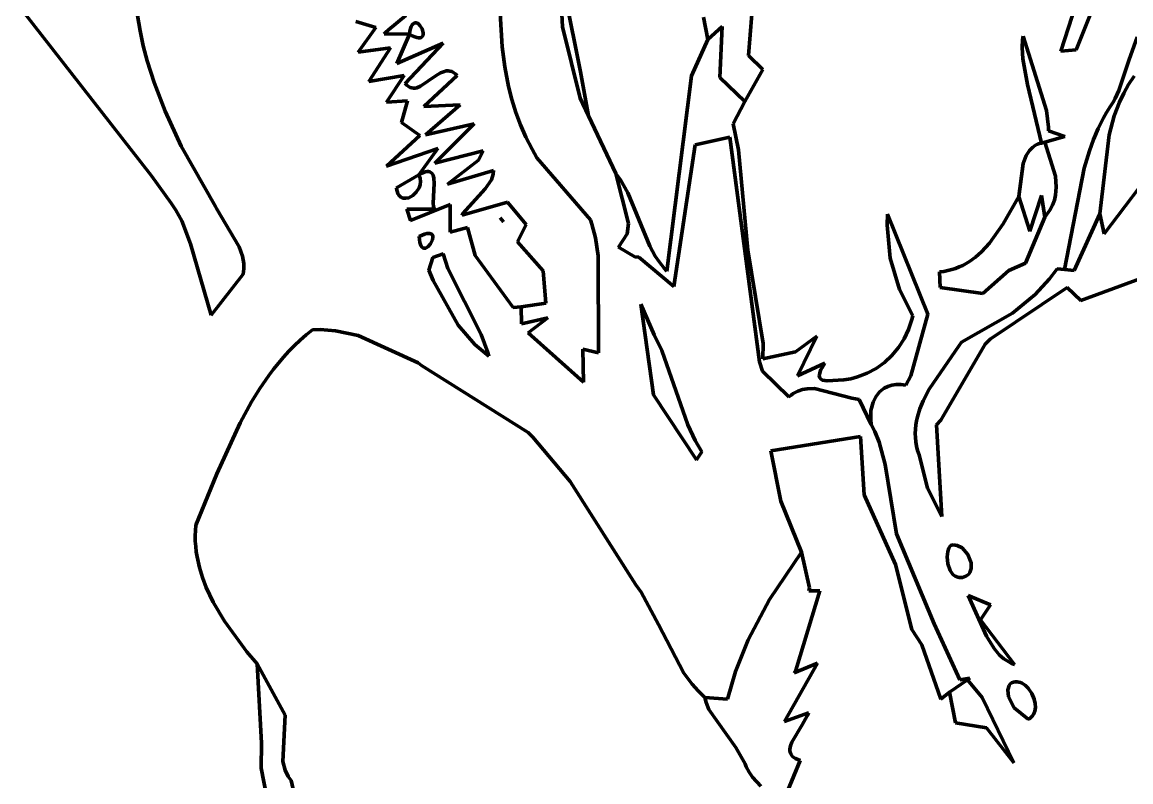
# Model space of a CAD drawing. Header units: millimetres. Extents: x 0 to 8.3, y 0 to 12.4.
# Drawn here: x 2.157 to 3.703, y 4.488 to 5.547 of the extents above; entities that cross this region are included whole.
import ezdxf

# ---------------------------------------------------------------- set-up
doc = ezdxf.new("R2010")
doc.units = ezdxf.units.MM
for name, color, linetype, lineweight in [('color#131313ff', 7, 'CONTINUOUS', 100), ('color#7c7c7cff', 7, 'CONTINUOUS', 100), ('color#c5c5c5ff', 7, 'CONTINUOUS', 100), ('color#ffffffff', 7, 'CONTINUOUS', 100)]:
    doc.layers.add(name, color=color, linetype=linetype, lineweight=lineweight)

msp = doc.modelspace()

# ---------------------------------------------------------------- linework, layer by layer
at = {"layer": 'color#131313ff'}
for p, q in [((3.6055, 5.5065), (3.6394, 5.6117)), ((2.9088, 5.5755), (2.9108, 5.5401)), ((2.1573, 5.5636), (2.3376, 5.3325)), ((2.3216, 5.5347), (2.3179, 5.5559)), ((2.8265, 5.5124), (2.8238, 5.5594)), ((3.6482, 5.5616), (3.6271, 5.5083)), ((2.3261, 5.5137), (2.3216, 5.5347)), ((2.6224, 5.5476), (2.6503, 5.5392)), ((2.6503, 5.5392), (2.6257, 5.505)), ((2.9108, 5.5401), (2.9351, 5.4406)), ((3.5517, 5.5115), (3.5522, 5.5221)), ((3.5522, 5.5221), (3.5529, 5.5274)), ((3.5529, 5.5274), (3.5857, 5.4238)), ((3.7008, 5.4948), (3.7118, 5.526)), ((2.3316, 5.493), (2.3261, 5.5137)), ((2.6257, 5.505), (2.6707, 5.511)), ((2.6707, 5.511), (2.6407, 5.4642)), ((2.8301, 5.4845), (2.8265, 5.5124)), ((3.5524, 5.4958), (3.5517, 5.5115)), ((3.6271, 5.5083), (3.6055, 5.5065)), ((2.3412, 5.4625), (2.3316, 5.493)), ((3.5591, 5.4599), (3.5524, 5.4958)), ((3.6864, 5.4515), (3.7008, 5.4948)), ((2.6407, 5.4642), (2.6897, 5.4726)), ((2.6897, 5.4726), (2.6653, 5.4351)), ((2.8354, 5.457), (2.8301, 5.4845)), ((2.3566, 5.4226), (2.3412, 5.4625)), ((2.84, 5.4389), (2.8354, 5.457)), ((3.5788, 5.3782), (3.5591, 5.4599)), ((3.7001, 5.4598), (3.6932, 5.4477)), ((3.7079, 5.4716), (3.7001, 5.4598)), ((3.6814, 5.4405), (3.6864, 5.4515)), ((3.6932, 5.4477), (3.6873, 5.4352)), ((2.6653, 5.4351), (2.6947, 5.4372)), ((2.6947, 5.4372), (2.6864, 5.4068)), ((2.8456, 5.421), (2.84, 5.4389)), ((2.9351, 5.4406), (2.9468, 5.4164)), ((3.6694, 5.4209), (3.6739, 5.4282)), ((3.6739, 5.4282), (3.6787, 5.4354)), ((3.6787, 5.4354), (3.6814, 5.4405)), ((3.6873, 5.4352), (3.6801, 5.416)), ((2.3792, 5.374), (2.3566, 5.4226)), ((2.8521, 5.4035), (2.8456, 5.421)), ((2.9468, 5.4164), (2.9852, 5.3358)), ((3.5857, 5.4238), (3.5884, 5.4003)), ((3.6576, 5.3985), (3.6652, 5.4135)), ((3.6652, 5.4135), (3.6694, 5.4209)), ((3.6801, 5.416), (3.6729, 5.3895)), ((2.6864, 5.4068), (2.7116, 5.389)), ((2.8597, 5.3863), (2.8521, 5.4035)), ((3.5884, 5.4003), (3.5885, 5.3955)), ((3.5885, 5.3955), (3.6109, 5.3874)), ((3.6511, 5.383), (3.6576, 5.3985)), ((2.7116, 5.389), (2.6652, 5.346)), ((2.8684, 5.3695), (2.8597, 5.3863)), ((3.0956, 5.3756), (3.144, 5.3864)), ((3.144, 5.3864), (3.1853, 5.0732)), ((3.5832, 5.3796), (3.5788, 5.3782)), ((3.6109, 5.3874), (3.5832, 5.3796)), ((3.6454, 5.3672), (3.6511, 5.383)), ((3.6729, 5.3895), (3.6601, 5.2794)), ((2.4267, 5.29), (2.3792, 5.374)), ((2.6652, 5.346), (2.7369, 5.3705)), ((2.7369, 5.3705), (2.7104, 5.3341)), ((2.8748, 5.3578), (2.8684, 5.3695)), ((3.0659, 5.1781), (3.0956, 5.3756)), ((3.6382, 5.3431), (3.6454, 5.3672)), ((2.9496, 5.2712), (2.8748, 5.3578)), ((2.7104, 5.3341), (2.6791, 5.316)), ((2.7104, 5.3341), (2.7138, 5.3359)), ((2.7115, 5.3318), (2.7104, 5.3341)), ((2.7138, 5.3359), (2.7169, 5.3372)), ((2.7169, 5.3372), (2.7196, 5.338)), ((2.7196, 5.338), (2.7219, 5.3385)), ((2.7219, 5.3385), (2.724, 5.3385)), ((2.724, 5.3385), (2.7257, 5.3381)), ((2.7257, 5.3381), (2.7272, 5.3374)), ((2.7272, 5.3374), (2.7285, 5.3363)), ((2.7285, 5.3363), (2.7295, 5.3349)), ((2.7295, 5.3349), (2.7302, 5.3333)), ((2.7302, 5.3333), (2.7313, 5.3293)), ((2.9852, 5.3358), (3.0028, 5.2662)), ((3.6105, 5.2019), (3.6382, 5.3431)), ((2.3376, 5.3325), (2.3651, 5.2945)), ((2.7106, 5.3157), (2.7122, 5.3201)), ((2.7123, 5.3294), (2.7115, 5.3318)), ((2.7122, 5.3201), (2.7128, 5.3247)), ((2.7128, 5.3247), (2.7123, 5.3294)), ((2.7317, 5.322), (2.7305, 5.2943)), ((2.7313, 5.3293), (2.7317, 5.322)), ((2.6791, 5.316), (2.6796, 5.3128)), ((2.6796, 5.3128), (2.6804, 5.31)), ((2.6804, 5.31), (2.6813, 5.3076)), ((2.6813, 5.3076), (2.6825, 5.3057)), ((2.6825, 5.3057), (2.6839, 5.3041)), ((2.6839, 5.3041), (2.6853, 5.3029)), ((2.6853, 5.3029), (2.687, 5.302)), ((2.6962, 5.302), (2.7018, 5.305)), ((2.7018, 5.305), (2.7068, 5.3097)), ((2.7068, 5.3097), (2.7106, 5.3157)), ((2.3651, 5.2945), (2.3715, 5.2848)), ((2.4281, 5.2868), (2.4267, 5.29)), ((2.687, 5.302), (2.6887, 5.3014)), ((2.6887, 5.3014), (2.6923, 5.3012)), ((2.6923, 5.3012), (2.6962, 5.302)), ((2.6986, 5.2701), (2.7542, 5.2926)), ((2.7305, 5.2943), (2.731, 5.2897)), ((2.731, 5.2897), (2.7321, 5.2861)), ((2.7542, 5.2926), (2.7541, 5.2539)), ((2.3715, 5.2848), (2.3797, 5.2698)), ((2.4598, 5.2337), (2.4281, 5.2868)), ((2.7321, 5.2861), (2.6938, 5.2862)), ((2.6938, 5.2862), (2.6986, 5.2701)), ((3.6601, 5.2794), (3.6243, 5.2006)), ((2.3797, 5.2698), (2.3922, 5.2379)), ((2.7541, 5.2539), (2.7784, 5.2606)), ((2.7784, 5.2606), (2.789, 5.2215)), ((2.9516, 5.265), (2.9496, 5.2712)), ((2.9565, 5.2463), (2.9516, 5.265)), ((3.0028, 5.2662), (3.0009, 5.2515)), ((2.7149, 5.2498), (2.7109, 5.2478)), ((2.7109, 5.2478), (2.7112, 5.2434)), ((2.7112, 5.2434), (2.7118, 5.2398)), ((2.7184, 5.2512), (2.7149, 5.2498)), ((2.7214, 5.252), (2.7184, 5.2512)), ((2.7239, 5.2524), (2.7214, 5.252)), ((2.7259, 5.2523), (2.7239, 5.2524)), ((2.7275, 5.2518), (2.7259, 5.2523)), ((2.7268, 5.238), (2.7294, 5.2434)), ((2.7286, 5.251), (2.7275, 5.2518)), ((2.7294, 5.2499), (2.7286, 5.251)), ((2.7299, 5.2485), (2.7294, 5.2499)), ((2.7294, 5.2434), (2.73, 5.2469)), ((2.73, 5.2469), (2.7299, 5.2485)), ((2.9605, 5.221), (2.9565, 5.2463)), ((3.0009, 5.2515), (2.9887, 5.233)), ((2.3922, 5.2379), (2.4206, 5.1385)), ((2.4647, 5.2205), (2.4598, 5.2337)), ((2.7118, 5.2398), (2.7126, 5.2369)), ((2.7126, 5.2369), (2.7136, 5.2347)), ((2.7136, 5.2347), (2.7147, 5.2331)), ((2.7147, 5.2331), (2.716, 5.2321)), ((2.716, 5.2321), (2.7173, 5.2315)), ((2.7173, 5.2315), (2.7187, 5.2315)), ((2.7187, 5.2315), (2.7202, 5.2318)), ((2.7202, 5.2318), (2.7216, 5.2325)), ((2.7216, 5.2325), (2.723, 5.2336)), ((2.723, 5.2336), (2.7268, 5.238)), ((2.9887, 5.233), (3.0116, 5.2198)), ((2.4664, 5.2102), (2.4647, 5.2205)), ((2.4664, 5.2031), (2.4664, 5.2102)), ((2.7297, 5.2188), (2.7245, 5.201)), ((2.7442, 5.2239), (2.7297, 5.2188)), ((2.7507, 5.2032), (2.7442, 5.2239)), ((2.789, 5.2215), (2.842, 5.149)), ((2.9611, 5.0859), (2.9605, 5.221)), ((3.0116, 5.2198), (3.0173, 5.2191)), ((3.0173, 5.2191), (3.0659, 5.1781)), ((2.4206, 5.1385), (2.4653, 5.1957)), ((2.4653, 5.1957), (2.4664, 5.2031)), ((2.7245, 5.201), (2.7303, 5.1868)), ((2.7972, 5.1114), (2.7507, 5.2032)), ((3.6243, 5.2006), (3.6105, 5.2019)), ((2.7303, 5.1868), (2.765, 5.1244)), ((2.842, 5.149), (2.8532, 5.1501)), ((2.8532, 5.1501), (2.8533, 5.1264)), ((3.0199, 5.1537), (3.0378, 5.0275)), ((3.0386, 5.1108), (3.0199, 5.1537)), ((2.8533, 5.1264), (2.8904, 5.1344)), ((2.8904, 5.1344), (2.863, 5.1137)), ((2.562, 5.1179), (2.5533, 5.1108)), ((2.5728, 5.1182), (2.562, 5.1179)), ((2.5941, 5.1167), (2.5728, 5.1182)), ((2.765, 5.1244), (2.7884, 5.0975)), ((2.5449, 5.1035), (2.5369, 5.0959)), ((2.5533, 5.1108), (2.5449, 5.1035)), ((2.6256, 5.1098), (2.5941, 5.1167)), ((2.7093, 5.0721), (2.6256, 5.1098)), ((2.8067, 5.0862), (2.7972, 5.1114)), ((2.863, 5.1137), (2.94, 5.0449)), ((3.0494, 5.089), (3.0386, 5.1108)), ((2.5292, 5.088), (2.5217, 5.0798)), ((2.5369, 5.0959), (2.5292, 5.088)), ((2.7884, 5.0975), (2.8081, 5.081)), ((2.8081, 5.081), (2.8067, 5.0862)), ((2.94, 5.0449), (2.939, 5.0908)), ((2.939, 5.0908), (2.9611, 5.0859)), ((3.0855, 4.9854), (3.0494, 5.089)), ((2.5146, 5.0715), (2.5077, 5.0629)), ((2.5217, 5.0798), (2.5146, 5.0715)), ((2.7143, 5.0684), (2.7093, 5.0721)), ((3.1853, 5.0732), (3.1896, 5.0604)), ((2.5077, 5.0629), (2.5011, 5.0542)), ((2.8629, 4.9748), (2.7143, 5.0684)), ((3.1896, 5.0604), (3.2262, 5.0245)), ((2.5011, 5.0542), (2.4887, 5.0361)), ((2.4887, 5.0361), (2.4771, 5.0173)), ((3.0378, 5.0275), (3.0975, 4.9366)), ((3.2262, 5.0245), (3.2293, 5.0269)), ((3.2293, 5.0269), (3.2325, 5.0291)), ((3.2325, 5.0291), (3.2388, 5.0324)), ((3.2388, 5.0324), (3.2454, 5.0346)), ((3.2454, 5.0346), (3.252, 5.0358)), ((3.252, 5.0358), (3.2622, 5.0359)), ((3.2622, 5.0359), (3.3142, 5.0228)), ((2.4771, 5.0173), (2.4612, 4.9881)), ((3.3142, 5.0228), (3.3243, 5.0206)), ((3.3243, 5.0206), (3.3411, 4.9861)), ((2.4612, 4.9881), (2.4289, 4.9172)), ((3.0958, 4.9634), (3.0855, 4.9854)), ((3.3411, 4.9861), (3.3463, 4.9763)), ((2.8691, 4.9683), (2.8629, 4.9748)), ((2.9213, 4.9065), (2.8691, 4.9683)), ((3.1052, 4.9478), (3.0958, 4.9634)), ((3.3262, 4.9692), (3.2014, 4.9491)), ((3.3313, 4.8877), (3.3262, 4.9692)), ((3.3463, 4.9763), (3.3524, 4.9613)), ((3.0975, 4.9366), (3.1052, 4.9478)), ((3.2014, 4.9491), (3.2152, 4.879)), ((3.3524, 4.9613), (3.3606, 4.93)), ((2.4289, 4.9172), (2.3994, 4.8458)), ((3.3606, 4.93), (3.3764, 4.8337)), ((3.013, 4.7626), (2.9213, 4.9065)), ((3.3752, 4.791), (3.3313, 4.8877)), ((3.2152, 4.879), (3.244, 4.8078)), ((2.3994, 4.8458), (2.3988, 4.8383)), ((2.3988, 4.8383), (2.3986, 4.8308)), ((2.3986, 4.8308), (2.3987, 4.8234)), ((2.3987, 4.8234), (2.3992, 4.8159)), ((3.3764, 4.8337), (3.4289, 4.7081)), ((2.3992, 4.8159), (2.4, 4.8086)), ((2.4, 4.8086), (2.4012, 4.8013)), ((3.244, 4.8078), (3.1991, 4.7422)), ((2.4012, 4.8013), (2.4044, 4.7868)), ((2.4044, 4.7868), (2.4087, 4.7726)), ((3.3978, 4.7003), (3.3752, 4.791)), ((2.4087, 4.7726), (2.414, 4.7586)), ((3.0203, 4.7521), (3.013, 4.7626)), ((2.414, 4.7586), (2.4237, 4.7381)), ((3.0446, 4.7071), (3.0203, 4.7521)), ((2.4237, 4.7381), (2.4392, 4.7119)), ((3.1991, 4.7422), (3.1696, 4.6858)), ((2.4392, 4.7119), (2.4706, 4.6691)), ((3.08, 4.6395), (3.0446, 4.7071)), ((3.4116, 4.6786), (3.3978, 4.7003)), ((3.4289, 4.7081), (3.4647, 4.6298)), ((3.1696, 4.6858), (3.152, 4.6415)), ((2.4706, 4.6691), (2.4848, 4.6522)), ((3.4381, 4.6029), (3.4116, 4.6786)), ((2.4848, 4.6522), (2.4909, 4.5418)), ((3.0913, 4.6241), (3.08, 4.6395)), ((3.152, 4.6415), (3.1407, 4.6033)), ((3.0998, 4.6145), (3.0913, 4.6241)), ((3.4753, 4.6302), (3.4505, 4.6127)), ((3.4647, 4.6298), (3.4788, 4.6325)), ((3.4788, 4.6325), (3.4753, 4.6302)), ((3.1092, 4.6054), (3.0998, 4.6145)), ((3.4505, 4.6127), (3.4381, 4.6029)), ((3.1407, 4.6033), (3.1092, 4.6054)), ((2.4909, 4.5418), (2.4906, 4.507)), ((2.4906, 4.507), (2.5079, 4.4171))]:
    msp.add_line(p, q, dxfattribs=at)
at = {"layer": 'color#7c7c7cff'}
for p, q in [((3.1133, 5.5227), (3.1334, 5.5406)), ((3.1334, 5.5406), (3.1301, 5.4697)), ((3.0906, 5.4721), (3.1133, 5.5227)), ((3.0563, 5.1997), (3.0906, 5.4721)), ((3.1301, 5.4697), (3.1647, 5.436)), ((3.1647, 5.436), (3.1485, 5.405)), ((3.1485, 5.405), (3.1562, 5.369)), ((3.144, 5.3864), (3.0956, 5.3756)), ((3.1853, 5.0732), (3.144, 5.3864)), ((3.6658, 5.2519), (3.766, 5.3839)), ((3.0956, 5.3756), (3.0659, 5.1781)), ((3.1562, 5.369), (3.1691, 5.2289)), ((2.6791, 5.316), (2.7104, 5.3341)), ((2.7104, 5.3341), (2.7115, 5.3318)), ((3.0028, 5.2662), (2.9852, 5.3358)), ((2.9852, 5.3358), (2.9915, 5.3271)), ((2.7122, 5.3201), (2.7106, 5.3157)), ((2.7115, 5.3318), (2.7123, 5.3294)), ((2.7128, 5.3247), (2.7122, 5.3201)), ((2.7123, 5.3294), (2.7128, 5.3247)), ((2.9915, 5.3271), (3.002, 5.3087)), ((2.6796, 5.3128), (2.6791, 5.316)), ((2.6804, 5.31), (2.6796, 5.3128)), ((2.6813, 5.3076), (2.6804, 5.31)), ((2.6825, 5.3057), (2.6813, 5.3076)), ((2.6839, 5.3041), (2.6825, 5.3057)), ((2.6853, 5.3029), (2.6839, 5.3041)), ((2.687, 5.302), (2.6853, 5.3029)), ((2.7018, 5.305), (2.6962, 5.302)), ((2.7068, 5.3097), (2.7018, 5.305)), ((2.7106, 5.3157), (2.7068, 5.3097)), ((3.002, 5.3087), (3.0323, 5.2347)), ((3.5252, 5.2656), (3.5469, 5.3039)), ((3.5469, 5.3039), (3.5621, 5.2555)), ((3.5621, 5.2555), (3.5788, 5.3053)), ((3.5788, 5.3053), (3.583, 5.275)), ((2.6887, 5.3014), (2.687, 5.302)), ((2.6923, 5.3012), (2.6887, 5.3014)), ((2.6962, 5.302), (2.6923, 5.3012)), ((3.3634, 5.2637), (3.3639, 5.2792)), ((3.3639, 5.2792), (3.4203, 5.1399)), ((3.583, 5.275), (3.5564, 5.211)), ((3.6243, 5.2006), (3.6601, 5.2794)), ((3.6601, 5.2794), (3.6658, 5.2519)), ((3.0009, 5.2515), (3.0028, 5.2662)), ((3.3677, 5.2179), (3.3634, 5.2637)), ((3.5059, 5.2385), (3.5252, 5.2656)), ((2.7109, 5.2478), (2.7149, 5.2498)), ((2.7112, 5.2434), (2.7109, 5.2478)), ((2.7118, 5.2398), (2.7112, 5.2434)), ((2.7149, 5.2498), (2.7184, 5.2512)), ((2.7184, 5.2512), (2.7214, 5.252)), ((2.7214, 5.252), (2.7239, 5.2524)), ((2.7239, 5.2524), (2.7259, 5.2523)), ((2.7259, 5.2523), (2.7275, 5.2518)), ((2.7294, 5.2434), (2.7268, 5.238)), ((2.7275, 5.2518), (2.7286, 5.251)), ((2.7286, 5.251), (2.7294, 5.2499)), ((2.7294, 5.2499), (2.7299, 5.2485)), ((2.73, 5.2469), (2.7294, 5.2434)), ((2.7299, 5.2485), (2.73, 5.2469)), ((2.9887, 5.233), (3.0009, 5.2515)), ((2.7126, 5.2369), (2.7118, 5.2398)), ((2.7136, 5.2347), (2.7126, 5.2369)), ((2.7147, 5.2331), (2.7136, 5.2347)), ((2.716, 5.2321), (2.7147, 5.2331)), ((2.7173, 5.2315), (2.716, 5.2321)), ((2.7187, 5.2315), (2.7173, 5.2315)), ((2.7202, 5.2318), (2.7187, 5.2315)), ((2.7216, 5.2325), (2.7202, 5.2318)), ((2.723, 5.2336), (2.7216, 5.2325)), ((2.7268, 5.238), (2.723, 5.2336)), ((3.0116, 5.2198), (2.9887, 5.233)), ((3.0323, 5.2347), (3.0399, 5.2208)), ((3.1691, 5.2289), (3.1906, 5.0989)), ((3.4867, 5.2194), (3.4948, 5.2265)), ((3.4948, 5.2265), (3.5059, 5.2385)), ((2.7245, 5.201), (2.7297, 5.2188)), ((2.7297, 5.2188), (2.7442, 5.2239)), ((2.7442, 5.2239), (2.7507, 5.2032)), ((3.0173, 5.2191), (3.0116, 5.2198)), ((3.0659, 5.1781), (3.0173, 5.2191)), ((3.0399, 5.2208), (3.0458, 5.212)), ((3.0458, 5.212), (3.0526, 5.2037)), ((3.3806, 5.1739), (3.3677, 5.2179)), ((3.4687, 5.2078), (3.478, 5.2131)), ((3.478, 5.2131), (3.4867, 5.2194)), ((3.5564, 5.211), (3.533, 5.2007)), ((2.7303, 5.1868), (2.7245, 5.201)), ((2.7507, 5.2032), (2.7972, 5.1114)), ((3.0526, 5.2037), (3.0563, 5.1997)), ((3.4364, 5.1987), (3.4423, 5.1994)), ((3.4372, 5.1769), (3.4364, 5.1987)), ((3.4423, 5.1994), (3.448, 5.2005)), ((3.448, 5.2005), (3.4535, 5.2018)), ((3.4535, 5.2018), (3.4587, 5.2035)), ((3.4587, 5.2035), (3.4638, 5.2055)), ((3.4638, 5.2055), (3.4687, 5.2078)), ((3.533, 5.2007), (3.4966, 5.1687)), ((3.5896, 5.1888), (3.6003, 5.2031)), ((3.6003, 5.2031), (3.6105, 5.2019)), ((3.6105, 5.2019), (3.6243, 5.2006)), ((3.742, 5.1986), (3.6332, 5.1589)), ((2.765, 5.1244), (2.7303, 5.1868)), ((3.5697, 5.1672), (3.5896, 5.1888)), ((3.3991, 5.1372), (3.3806, 5.1739)), ((3.4966, 5.1687), (3.4372, 5.1769)), ((3.6142, 5.1769), (3.507, 5.1049)), ((3.5383, 5.1412), (3.5697, 5.1672)), ((3.6332, 5.1589), (3.6142, 5.1769)), ((3.3932, 5.1184), (3.3979, 5.1323)), ((3.4203, 5.1399), (3.3962, 5.0536)), ((3.3979, 5.1323), (3.3991, 5.1372)), ((3.4669, 5.1007), (3.5383, 5.1412)), ((2.7884, 5.0975), (2.765, 5.1244)), ((3.3869, 5.1053), (3.3932, 5.1184)), ((2.7972, 5.1114), (2.8067, 5.0862)), ((3.2356, 5.0872), (3.2652, 5.1092)), ((3.2652, 5.1092), (3.2382, 5.054)), ((3.3792, 5.0931), (3.3869, 5.1053)), ((3.507, 5.1049), (3.5002, 5.0981)), ((2.8081, 5.081), (2.7884, 5.0975)), ((2.8067, 5.0862), (2.8081, 5.081)), ((3.1906, 5.0989), (3.19, 5.0776)), ((3.19, 5.0776), (3.2356, 5.0872)), ((3.3701, 5.0821), (3.3792, 5.0931)), ((3.4219, 5.0354), (3.4637, 5.096)), ((3.5002, 5.0981), (3.4382, 4.9922)), ((3.4637, 5.096), (3.4669, 5.1007)), ((3.1896, 5.0604), (3.1853, 5.0732)), ((3.2382, 5.054), (3.2767, 5.0716)), ((3.2767, 5.0716), (3.2744, 5.0682)), ((3.3482, 5.0641), (3.3597, 5.0724)), ((3.3597, 5.0724), (3.3701, 5.0821)), ((3.2262, 5.0245), (3.1896, 5.0604)), ((3.2689, 5.0557), (3.2687, 5.054)), ((3.2693, 5.0577), (3.2689, 5.0557)), ((3.27, 5.0599), (3.2693, 5.0577)), ((3.2711, 5.0624), (3.27, 5.0599)), ((3.2726, 5.0651), (3.2711, 5.0624)), ((3.2744, 5.0682), (3.2726, 5.0651)), ((3.3221, 5.0522), (3.3356, 5.0573)), ((3.3356, 5.0573), (3.3482, 5.0641)), ((3.2687, 5.054), (3.2689, 5.0525)), ((3.2689, 5.0525), (3.2693, 5.0512)), ((3.2693, 5.0512), (3.2708, 5.0492)), ((3.2708, 5.0492), (3.2732, 5.0479)), ((3.2732, 5.0479), (3.2797, 5.0468)), ((3.2797, 5.0468), (3.3028, 5.0482)), ((3.3028, 5.0482), (3.3127, 5.0498)), ((3.3127, 5.0498), (3.3221, 5.0522)), ((3.3697, 5.0408), (3.3642, 5.039)), ((3.3758, 5.0417), (3.3697, 5.0408)), ((3.3823, 5.0418), (3.3758, 5.0417)), ((3.3894, 5.0409), (3.3823, 5.0418)), ((3.3962, 5.0536), (3.3894, 5.0409)), ((3.2293, 5.0269), (3.2262, 5.0245)), ((3.2325, 5.0291), (3.2293, 5.0269)), ((3.2388, 5.0324), (3.2325, 5.0291)), ((3.2454, 5.0346), (3.2388, 5.0324)), ((3.252, 5.0358), (3.2454, 5.0346)), ((3.2622, 5.0359), (3.252, 5.0358)), ((3.3142, 5.0228), (3.2622, 5.0359)), ((3.3476, 5.0247), (3.3438, 5.0171)), ((3.3528, 5.0313), (3.3476, 5.0247)), ((3.3592, 5.0364), (3.3528, 5.0313)), ((3.3642, 5.039), (3.3592, 5.0364)), ((3.4135, 5.0191), (3.4219, 5.0354)), ((3.3243, 5.0206), (3.3142, 5.0228)), ((3.3411, 4.9861), (3.3243, 5.0206)), ((3.3438, 5.0171), (3.3408, 5.0054)), ((3.4089, 5.008), (3.4135, 5.0191)), ((3.3408, 5.0054), (3.3404, 4.9927)), ((3.4042, 4.9911), (3.4055, 4.9968)), ((3.4055, 4.9968), (3.4089, 5.008)), ((3.3404, 4.9927), (3.3411, 4.9861)), ((3.4025, 4.9736), (3.4027, 4.9795)), ((3.4027, 4.9795), (3.4033, 4.9853)), ((3.4033, 4.9853), (3.4042, 4.9911)), ((3.4382, 4.9922), (3.4322, 4.9853)), ((3.4322, 4.9853), (3.4398, 4.8579)), ((3.4027, 4.9677), (3.4025, 4.9736)), ((3.4033, 4.9618), (3.4027, 4.9677)), ((3.4044, 4.9557), (3.4033, 4.9618)), ((3.4059, 4.9497), (3.4044, 4.9557)), ((3.4079, 4.9435), (3.4059, 4.9497)), ((3.4198, 4.8974), (3.4079, 4.9435)), ((3.4398, 4.8579), (3.4198, 4.8974)), ((3.1991, 4.7422), (3.244, 4.8078)), ((3.244, 4.8078), (3.255, 4.7583)), ((3.2695, 4.7542), (3.2359, 4.6435)), ((3.255, 4.7583), (3.2543, 4.7543)), ((3.2543, 4.7543), (3.2695, 4.7542)), ((3.4762, 4.7475), (3.5075, 4.7347)), ((3.5019, 4.6909), (3.4762, 4.7475)), ((3.1696, 4.6858), (3.1991, 4.7422)), ((3.5075, 4.7347), (3.4935, 4.7135)), ((3.4935, 4.7135), (3.5408, 4.6514)), ((3.152, 4.6415), (3.1696, 4.6858)), ((3.5124, 4.6735), (3.5019, 4.6909)), ((3.5202, 4.6645), (3.5124, 4.6735)), ((3.2664, 4.6532), (3.2203, 4.5719)), ((3.2338, 4.6398), (3.2664, 4.6532)), ((3.5262, 4.6593), (3.5202, 4.6645)), ((3.5331, 4.6549), (3.5262, 4.6593)), ((3.5368, 4.653), (3.5331, 4.6549)), ((3.5408, 4.6514), (3.5368, 4.653)), ((2.4848, 4.6522), (2.5241, 4.5809)), ((2.4909, 4.5418), (2.4848, 4.6522)), ((3.1407, 4.6033), (3.152, 4.6415)), ((3.2359, 4.6435), (3.2338, 4.6398)), ((3.4505, 4.6127), (3.4753, 4.6302)), ((3.4753, 4.6302), (3.4959, 4.6055)), ((3.4586, 4.5703), (3.4505, 4.6127)), ((3.1109, 4.5986), (3.1092, 4.6054)), ((3.1092, 4.6054), (3.1407, 4.6033)), ((3.1148, 4.5887), (3.1109, 4.5986)), ((3.4959, 4.6055), (3.5399, 4.5145)), ((2.5241, 4.5809), (2.5206, 4.5163)), ((3.1522, 4.5359), (3.1148, 4.5887)), ((3.2203, 4.5719), (3.2536, 4.5842)), ((3.252, 4.5798), (3.2449, 4.5674)), ((3.2536, 4.5842), (3.252, 4.5798)), ((3.2449, 4.5674), (3.2305, 4.5432)), ((3.5018, 4.5629), (3.4586, 4.5703)), ((3.5399, 4.5145), (3.5018, 4.5629)), ((2.4906, 4.507), (2.4909, 4.5418)), ((3.1653, 4.5128), (3.1522, 4.5359)), ((3.2287, 4.5382), (3.2278, 4.5334)), ((3.2278, 4.5334), (3.2278, 4.5311)), ((3.2278, 4.5311), (3.2282, 4.529)), ((3.2305, 4.5432), (3.2287, 4.5382)), ((2.5206, 4.5163), (2.5239, 4.5041)), ((3.2421, 4.5178), (3.2242, 4.4748)), ((3.2282, 4.529), (3.2289, 4.527)), ((3.2289, 4.527), (3.23, 4.5251)), ((3.23, 4.5251), (3.2314, 4.5233)), ((3.2314, 4.5233), (3.2334, 4.5217)), ((3.2334, 4.5217), (3.2358, 4.5202)), ((3.2358, 4.5202), (3.2387, 4.5189)), ((3.2387, 4.5189), (3.2421, 4.5178)), ((2.5079, 4.4171), (2.4906, 4.507)), ((2.5239, 4.5041), (2.5283, 4.4954)), ((3.1669, 4.5088), (3.1653, 4.5128)), ((3.1708, 4.5012), (3.1669, 4.5088)), ((3.1756, 4.4943), (3.1708, 4.5012)), ((2.5283, 4.4954), (2.5323, 4.4898)), ((2.5323, 4.4898), (2.5494, 4.4174)), ((3.1873, 4.4819), (3.1756, 4.4943))]:
    msp.add_line(p, q, dxfattribs=at)
at = {"layer": 'color#c5c5c5ff'}
for p, q in [((2.9146, 5.5846), (2.936, 5.4777)), ((3.1772, 5.5907), (3.1701, 5.5005)), ((2.9108, 5.5401), (2.9088, 5.5755)), ((2.6921, 5.556), (2.6681, 5.536)), ((3.1133, 5.5227), (3.1072, 5.5537)), ((2.6503, 5.5392), (2.6224, 5.5476)), ((2.6257, 5.505), (2.6503, 5.5392)), ((2.6681, 5.536), (2.6638, 5.5324)), ((2.6974, 5.53), (2.698, 5.5343)), ((2.698, 5.5343), (2.6989, 5.5379)), ((2.6989, 5.5379), (2.6999, 5.5407)), ((2.6999, 5.5407), (2.7011, 5.5429)), ((2.7011, 5.5429), (2.7023, 5.5444)), ((2.7023, 5.5444), (2.7037, 5.5454)), ((2.7037, 5.5454), (2.7051, 5.5459)), ((2.7051, 5.5459), (2.7065, 5.5459)), ((2.7065, 5.5459), (2.7079, 5.5455)), ((2.7079, 5.5455), (2.7093, 5.5447)), ((2.7093, 5.5447), (2.7119, 5.5423)), ((2.7119, 5.5423), (2.715, 5.5373)), ((2.715, 5.5373), (2.7165, 5.5318)), ((2.9351, 5.4406), (2.9108, 5.5401)), ((3.1334, 5.5406), (3.1133, 5.5227)), ((3.1301, 5.4697), (3.1334, 5.5406)), ((2.6638, 5.5324), (2.662, 5.5307)), ((2.662, 5.5307), (2.6974, 5.53)), ((2.6974, 5.53), (2.6799, 5.489)), ((2.7012, 5.5279), (2.6974, 5.53)), ((2.7046, 5.5263), (2.7012, 5.5279)), ((2.7075, 5.5254), (2.7046, 5.5263)), ((2.71, 5.5249), (2.7075, 5.5254)), ((2.712, 5.5249), (2.71, 5.5249)), ((2.7136, 5.5253), (2.712, 5.5249)), ((2.7148, 5.5261), (2.7136, 5.5253)), ((2.7157, 5.5272), (2.7148, 5.5261)), ((2.7162, 5.5285), (2.7157, 5.5272)), ((2.7165, 5.5301), (2.7162, 5.5285)), ((2.7165, 5.5318), (2.7165, 5.5301)), ((2.6707, 5.511), (2.6257, 5.505)), ((2.6407, 5.4642), (2.6707, 5.511)), ((2.6799, 5.489), (2.7443, 5.5173)), ((2.7443, 5.5173), (2.6914, 5.4613)), ((3.1701, 5.5005), (3.1898, 5.4807)), ((2.6897, 5.4726), (2.6407, 5.4642)), ((2.6653, 5.4351), (2.6897, 5.4726)), ((2.733, 5.4716), (2.7408, 5.4763)), ((2.7408, 5.4763), (2.746, 5.4782)), ((2.746, 5.4782), (2.7486, 5.4787)), ((2.7486, 5.4787), (2.7511, 5.4789)), ((2.7511, 5.4789), (2.7537, 5.4786)), ((2.7537, 5.4786), (2.7562, 5.4778)), ((2.7562, 5.4778), (2.7587, 5.4765)), ((2.7587, 5.4765), (2.7611, 5.4747)), ((2.7611, 5.4747), (2.7636, 5.4723)), ((2.936, 5.4777), (2.9468, 5.4164)), ((3.1898, 5.4807), (3.1647, 5.436)), ((2.6914, 5.4613), (2.6936, 5.4589)), ((2.6936, 5.4589), (2.6958, 5.457)), ((2.6958, 5.457), (2.6981, 5.4558)), ((2.7076, 5.4554), (2.7125, 5.4574)), ((2.7125, 5.4574), (2.733, 5.4716)), ((2.7636, 5.4723), (2.7173, 5.4294)), ((3.1647, 5.436), (3.1301, 5.4697)), ((2.6981, 5.4558), (2.7004, 5.455)), ((2.7004, 5.455), (2.7028, 5.4548)), ((2.7028, 5.4548), (2.7051, 5.4549)), ((2.7051, 5.4549), (2.7076, 5.4554)), ((2.6947, 5.4372), (2.6653, 5.4351)), ((2.6864, 5.4068), (2.6947, 5.4372)), ((2.7173, 5.4294), (2.7681, 5.4314)), ((2.7681, 5.4314), (2.7196, 5.3896)), ((2.9468, 5.4164), (2.9351, 5.4406)), ((2.7116, 5.389), (2.6864, 5.4068)), ((2.7196, 5.3896), (2.7875, 5.4052)), ((2.7875, 5.4052), (2.7328, 5.3502)), ((2.6652, 5.346), (2.7116, 5.389)), ((3.5788, 5.3782), (3.5832, 5.3796)), ((3.5832, 5.3796), (3.5981, 5.3319)), ((2.7369, 5.3705), (2.6652, 5.346)), ((2.7104, 5.3341), (2.7369, 5.3705)), ((2.7328, 5.3502), (2.8003, 5.3676)), ((2.8003, 5.3676), (2.7937, 5.3545)), ((3.5574, 5.361), (3.562, 5.3681)), ((3.562, 5.3681), (3.5659, 5.372)), ((3.5659, 5.372), (3.5704, 5.3752)), ((3.5704, 5.3752), (3.573, 5.3765)), ((3.573, 5.3765), (3.5758, 5.3775)), ((3.5758, 5.3775), (3.5788, 5.3782)), ((2.7937, 5.3545), (2.7504, 5.3208)), ((3.5469, 5.3039), (3.5532, 5.3497)), ((3.5532, 5.3497), (3.5574, 5.361)), ((2.7138, 5.3359), (2.7104, 5.3341)), ((2.7169, 5.3372), (2.7138, 5.3359)), ((2.7196, 5.338), (2.7169, 5.3372)), ((2.7219, 5.3385), (2.7196, 5.338)), ((2.724, 5.3385), (2.7219, 5.3385)), ((2.7257, 5.3381), (2.724, 5.3385)), ((2.7272, 5.3374), (2.7257, 5.3381)), ((2.7285, 5.3363), (2.7272, 5.3374)), ((2.7295, 5.3349), (2.7285, 5.3363)), ((2.7302, 5.3333), (2.7295, 5.3349)), ((2.7313, 5.3293), (2.7302, 5.3333)), ((2.7504, 5.3208), (2.8146, 5.3401)), ((2.814, 5.3347), (2.8116, 5.3272)), ((2.8146, 5.3401), (2.814, 5.3347)), ((2.7305, 5.2943), (2.7317, 5.322)), ((2.7317, 5.322), (2.7313, 5.3293)), ((2.8116, 5.3272), (2.8029, 5.3143)), ((3.5981, 5.3319), (3.5992, 5.3168)), ((2.8029, 5.3143), (2.7718, 5.2802)), ((3.5621, 5.2555), (3.5469, 5.3039)), ((3.5788, 5.3053), (3.5621, 5.2555)), ((3.583, 5.275), (3.5788, 5.3053)), ((3.5982, 5.3057), (3.5966, 5.2985)), ((3.5992, 5.3168), (3.5982, 5.3057)), ((2.7542, 5.2926), (2.6986, 5.2701)), ((2.731, 5.2897), (2.7305, 5.2943)), ((2.7321, 5.2861), (2.731, 5.2897)), ((2.7541, 5.2539), (2.7542, 5.2926)), ((2.7706, 5.2778), (2.8339, 5.2959)), ((2.8339, 5.2959), (2.8602, 5.2647)), ((3.594, 5.2915), (3.5904, 5.2847)), ((3.5966, 5.2985), (3.594, 5.2915)), ((2.6986, 5.2701), (2.6938, 5.2862)), ((2.6938, 5.2862), (2.7321, 5.2861)), ((2.7718, 5.2802), (2.7706, 5.2778)), ((2.824, 5.2738), (2.8286, 5.2686)), ((2.8286, 5.2686), (2.824, 5.2738)), ((3.5857, 5.2781), (3.583, 5.275)), ((3.5904, 5.2847), (3.5857, 5.2781)), ((2.7784, 5.2606), (2.7541, 5.2539)), ((2.789, 5.2215), (2.7784, 5.2606)), ((2.8602, 5.2647), (2.8478, 5.2406)), ((2.8478, 5.2406), (2.8836, 5.2)), ((2.842, 5.149), (2.789, 5.2215)), ((2.8836, 5.2), (2.8873, 5.155)), ((2.8532, 5.1501), (2.842, 5.149)), ((2.8873, 5.155), (2.8532, 5.1501)), ((3.4469, 4.8017), (3.4479, 4.809)), ((3.4479, 4.809), (3.4495, 4.8134)), ((3.4495, 4.8134), (3.4518, 4.8173)), ((3.4518, 4.8173), (3.4556, 4.818)), ((3.4556, 4.818), (3.4611, 4.8174)), ((3.4611, 4.8174), (3.4679, 4.814)), ((3.4679, 4.814), (3.476, 4.8048)), ((3.4479, 4.7916), (3.4469, 4.8017)), ((3.476, 4.8048), (3.4803, 4.793)), ((3.4803, 4.793), (3.4805, 4.7851)), ((3.4512, 4.7824), (3.4479, 4.7916)), ((3.4551, 4.777), (3.4512, 4.7824)), ((3.4584, 4.7744), (3.4551, 4.777)), ((3.4778, 4.778), (3.4753, 4.7761)), ((3.4788, 4.7797), (3.4778, 4.778)), ((3.4805, 4.7851), (3.4788, 4.7797)), ((3.462, 4.7729), (3.4584, 4.7744)), ((3.464, 4.7725), (3.462, 4.7729)), ((3.4661, 4.7725), (3.464, 4.7725)), ((3.4683, 4.7728), (3.4661, 4.7725)), ((3.4706, 4.7735), (3.4683, 4.7728)), ((3.4729, 4.7746), (3.4706, 4.7735)), ((3.4753, 4.7761), (3.4729, 4.7746)), ((3.5318, 4.6163), (3.5333, 4.6223)), ((3.5333, 4.6223), (3.5342, 4.6242)), ((3.5342, 4.6242), (3.5368, 4.6257)), ((3.5368, 4.6257), (3.5394, 4.6266)), ((3.5394, 4.6266), (3.542, 4.6271)), ((3.542, 4.6271), (3.5446, 4.6272)), ((3.5446, 4.6272), (3.5471, 4.6269)), ((3.5471, 4.6269), (3.5495, 4.6262)), ((3.5495, 4.6262), (3.5518, 4.6252)), ((3.5518, 4.6252), (3.5563, 4.6223)), ((3.5563, 4.6223), (3.5602, 4.6184)), ((3.5326, 4.6061), (3.5318, 4.6163)), ((3.5602, 4.6184), (3.5652, 4.6112)), ((3.5652, 4.6112), (3.5685, 4.6029)), ((3.5405, 4.5909), (3.5326, 4.6061)), ((3.5685, 4.6029), (3.5697, 4.5972)), ((3.57, 4.5916), (3.5693, 4.5864)), ((3.5697, 4.5972), (3.57, 4.5916)), ((3.5601, 4.575), (3.5405, 4.5909)), ((3.5624, 4.5763), (3.5601, 4.575)), ((3.5644, 4.5778), (3.5624, 4.5763)), ((3.5661, 4.5797), (3.5644, 4.5778)), ((3.5675, 4.5817), (3.5661, 4.5797)), ((3.5685, 4.584), (3.5675, 4.5817)), ((3.5693, 4.5864), (3.5685, 4.584))]:
    msp.add_line(p, q, dxfattribs=at)
at = {"layer": 'color#ffffffff'}
for p, q in [((3.6394, 5.6117), (3.6055, 5.5065)), ((2.936, 5.4777), (2.9146, 5.5846)), ((3.1701, 5.5005), (3.1772, 5.5907)), ((2.3376, 5.3325), (2.1573, 5.5636)), ((2.3179, 5.5559), (2.3216, 5.5347)), ((2.6681, 5.536), (2.6921, 5.556)), ((2.8238, 5.5594), (2.8265, 5.5124)), ((3.1072, 5.5537), (3.1133, 5.5227)), ((3.6271, 5.5083), (3.6482, 5.5616)), ((2.3216, 5.5347), (2.3261, 5.5137)), ((2.6638, 5.5324), (2.6681, 5.536)), ((2.698, 5.5343), (2.6974, 5.53)), ((2.6989, 5.5379), (2.698, 5.5343)), ((2.6999, 5.5407), (2.6989, 5.5379)), ((2.7011, 5.5429), (2.6999, 5.5407)), ((2.7023, 5.5444), (2.7011, 5.5429)), ((2.7037, 5.5454), (2.7023, 5.5444)), ((2.7051, 5.5459), (2.7037, 5.5454)), ((2.7065, 5.5459), (2.7051, 5.5459)), ((2.7079, 5.5455), (2.7065, 5.5459)), ((2.7093, 5.5447), (2.7079, 5.5455)), ((2.7119, 5.5423), (2.7093, 5.5447)), ((2.715, 5.5373), (2.7119, 5.5423)), ((2.7165, 5.5318), (2.715, 5.5373)), ((2.662, 5.5307), (2.6638, 5.5324)), ((2.6974, 5.53), (2.662, 5.5307)), ((2.6799, 5.489), (2.6974, 5.53)), ((2.6974, 5.53), (2.7012, 5.5279)), ((2.7012, 5.5279), (2.7046, 5.5263)), ((2.7046, 5.5263), (2.7075, 5.5254)), ((2.7075, 5.5254), (2.71, 5.5249)), ((2.71, 5.5249), (2.712, 5.5249)), ((2.712, 5.5249), (2.7136, 5.5253)), ((2.7136, 5.5253), (2.7148, 5.5261)), ((2.7148, 5.5261), (2.7157, 5.5272)), ((2.7157, 5.5272), (2.7162, 5.5285)), ((2.7162, 5.5285), (2.7165, 5.5301)), ((2.7165, 5.5301), (2.7165, 5.5318)), ((3.1133, 5.5227), (3.0906, 5.4721)), ((3.5522, 5.5221), (3.5517, 5.5115)), ((3.5529, 5.5274), (3.5522, 5.5221)), ((3.5857, 5.4238), (3.5529, 5.5274)), ((3.7118, 5.526), (3.7008, 5.4948)), ((2.3261, 5.5137), (2.3316, 5.493)), ((2.7443, 5.5173), (2.6799, 5.489)), ((2.6914, 5.4613), (2.7443, 5.5173)), ((2.8265, 5.5124), (2.8301, 5.4845)), ((3.5517, 5.5115), (3.5524, 5.4958)), ((3.6055, 5.5065), (3.6271, 5.5083)), ((2.3316, 5.493), (2.3412, 5.4625)), ((3.1898, 5.4807), (3.1701, 5.5005)), ((3.5524, 5.4958), (3.5591, 5.4599)), ((3.7008, 5.4948), (3.6864, 5.4515)), ((2.7408, 5.4763), (2.733, 5.4716)), ((2.746, 5.4782), (2.7408, 5.4763)), ((2.7486, 5.4787), (2.746, 5.4782)), ((2.7511, 5.4789), (2.7486, 5.4787)), ((2.7537, 5.4786), (2.7511, 5.4789)), ((2.7562, 5.4778), (2.7537, 5.4786)), ((2.7587, 5.4765), (2.7562, 5.4778)), ((2.7611, 5.4747), (2.7587, 5.4765)), ((2.7636, 5.4723), (2.7611, 5.4747)), ((2.8301, 5.4845), (2.8354, 5.457)), ((2.9468, 5.4164), (2.936, 5.4777)), ((3.1647, 5.436), (3.1898, 5.4807)), ((2.3412, 5.4625), (2.3566, 5.4226)), ((2.6936, 5.4589), (2.6914, 5.4613)), ((2.6958, 5.457), (2.6936, 5.4589)), ((2.6981, 5.4558), (2.6958, 5.457)), ((2.7125, 5.4574), (2.7076, 5.4554)), ((2.733, 5.4716), (2.7125, 5.4574)), ((2.7173, 5.4294), (2.7636, 5.4723)), ((2.8354, 5.457), (2.84, 5.4389)), ((3.0906, 5.4721), (3.0563, 5.1997)), ((3.5591, 5.4599), (3.5788, 5.3782)), ((3.6932, 5.4477), (3.7001, 5.4598)), ((3.7001, 5.4598), (3.7079, 5.4716)), ((2.7004, 5.455), (2.6981, 5.4558)), ((2.7028, 5.4548), (2.7004, 5.455)), ((2.7051, 5.4549), (2.7028, 5.4548)), ((2.7076, 5.4554), (2.7051, 5.4549)), ((3.6864, 5.4515), (3.6814, 5.4405)), ((3.6873, 5.4352), (3.6932, 5.4477)), ((2.7681, 5.4314), (2.7173, 5.4294)), ((2.7196, 5.3896), (2.7681, 5.4314)), ((2.84, 5.4389), (2.8456, 5.421)), ((3.1485, 5.405), (3.1647, 5.436)), ((3.6739, 5.4282), (3.6694, 5.4209)), ((3.6787, 5.4354), (3.6739, 5.4282)), ((3.6814, 5.4405), (3.6787, 5.4354)), ((3.6801, 5.416), (3.6873, 5.4352)), ((2.3566, 5.4226), (2.3792, 5.374)), ((2.8456, 5.421), (2.8521, 5.4035)), ((2.9852, 5.3358), (2.9468, 5.4164)), ((3.5884, 5.4003), (3.5857, 5.4238)), ((3.6652, 5.4135), (3.6576, 5.3985)), ((3.6694, 5.4209), (3.6652, 5.4135)), ((3.6729, 5.3895), (3.6801, 5.416)), ((2.7875, 5.4052), (2.7196, 5.3896)), ((2.7328, 5.3502), (2.7875, 5.4052)), ((2.8521, 5.4035), (2.8597, 5.3863)), ((3.1562, 5.369), (3.1485, 5.405)), ((3.5885, 5.3955), (3.5884, 5.4003)), ((3.6109, 5.3874), (3.5885, 5.3955)), ((3.6576, 5.3985), (3.6511, 5.383)), ((2.8597, 5.3863), (2.8684, 5.3695)), ((3.5832, 5.3796), (3.6109, 5.3874)), ((3.5981, 5.3319), (3.5832, 5.3796)), ((3.6511, 5.383), (3.6454, 5.3672)), ((3.6601, 5.2794), (3.6729, 5.3895)), ((3.766, 5.3839), (3.6658, 5.2519)), ((2.3792, 5.374), (2.4267, 5.29)), ((2.8003, 5.3676), (2.7328, 5.3502)), ((2.7937, 5.3545), (2.8003, 5.3676)), ((2.8684, 5.3695), (2.8748, 5.3578)), ((3.1691, 5.2289), (3.1562, 5.369)), ((3.562, 5.3681), (3.5574, 5.361)), ((3.5659, 5.372), (3.562, 5.3681)), ((3.5704, 5.3752), (3.5659, 5.372)), ((3.573, 5.3765), (3.5704, 5.3752)), ((3.5758, 5.3775), (3.573, 5.3765)), ((3.5788, 5.3782), (3.5758, 5.3775)), ((3.6454, 5.3672), (3.6382, 5.3431)), ((2.7504, 5.3208), (2.7937, 5.3545)), ((2.8748, 5.3578), (2.9496, 5.2712)), ((3.5532, 5.3497), (3.5469, 5.3039)), ((3.5574, 5.361), (3.5532, 5.3497)), ((2.8146, 5.3401), (2.7504, 5.3208)), ((2.8116, 5.3272), (2.814, 5.3347)), ((2.814, 5.3347), (2.8146, 5.3401)), ((2.9915, 5.3271), (2.9852, 5.3358)), ((3.6382, 5.3431), (3.6105, 5.2019)), ((2.3651, 5.2945), (2.3376, 5.3325)), ((2.8029, 5.3143), (2.8116, 5.3272)), ((3.002, 5.3087), (2.9915, 5.3271)), ((3.5992, 5.3168), (3.5981, 5.3319)), ((2.7718, 5.2802), (2.8029, 5.3143)), ((3.0323, 5.2347), (3.002, 5.3087)), ((3.5469, 5.3039), (3.5252, 5.2656)), ((3.5966, 5.2985), (3.5982, 5.3057)), ((3.5982, 5.3057), (3.5992, 5.3168)), ((2.3715, 5.2848), (2.3651, 5.2945)), ((2.4267, 5.29), (2.4281, 5.2868)), ((2.8339, 5.2959), (2.7706, 5.2778)), ((2.8602, 5.2647), (2.8339, 5.2959)), ((3.5904, 5.2847), (3.594, 5.2915)), ((3.594, 5.2915), (3.5966, 5.2985)), ((2.3797, 5.2698), (2.3715, 5.2848)), ((2.4281, 5.2868), (2.4598, 5.2337)), ((2.7706, 5.2778), (2.7718, 5.2802)), ((2.824, 5.2738), (2.8286, 5.2686)), ((2.8286, 5.2686), (2.824, 5.2738)), ((3.3639, 5.2792), (3.3634, 5.2637)), ((3.4203, 5.1399), (3.3639, 5.2792)), ((3.5564, 5.211), (3.583, 5.275)), ((3.583, 5.275), (3.5857, 5.2781)), ((3.5857, 5.2781), (3.5904, 5.2847)), ((3.6658, 5.2519), (3.6601, 5.2794)), ((2.3922, 5.2379), (2.3797, 5.2698)), ((2.8478, 5.2406), (2.8602, 5.2647)), ((2.9496, 5.2712), (2.9516, 5.265)), ((2.9516, 5.265), (2.9565, 5.2463)), ((3.3634, 5.2637), (3.3677, 5.2179)), ((3.5252, 5.2656), (3.5059, 5.2385)), ((2.8836, 5.2), (2.8478, 5.2406)), ((2.9565, 5.2463), (2.9605, 5.221)), ((2.4206, 5.1385), (2.3922, 5.2379)), ((2.4598, 5.2337), (2.4647, 5.2205)), ((3.0399, 5.2208), (3.0323, 5.2347)), ((3.1906, 5.0989), (3.1691, 5.2289)), ((3.4948, 5.2265), (3.4867, 5.2194)), ((3.5059, 5.2385), (3.4948, 5.2265)), ((2.4647, 5.2205), (2.4664, 5.2102)), ((2.4664, 5.2102), (2.4664, 5.2031)), ((2.9605, 5.221), (2.9611, 5.0859)), ((3.0458, 5.212), (3.0399, 5.2208)), ((3.0526, 5.2037), (3.0458, 5.212)), ((3.3677, 5.2179), (3.3806, 5.1739)), ((3.478, 5.2131), (3.4687, 5.2078)), ((3.4867, 5.2194), (3.478, 5.2131)), ((3.533, 5.2007), (3.5564, 5.211)), ((2.4653, 5.1957), (2.4206, 5.1385)), ((2.4664, 5.2031), (2.4653, 5.1957)), ((2.8873, 5.155), (2.8836, 5.2)), ((3.0563, 5.1997), (3.0526, 5.2037)), ((3.4423, 5.1994), (3.4364, 5.1987)), ((3.4364, 5.1987), (3.4372, 5.1769)), ((3.448, 5.2005), (3.4423, 5.1994)), ((3.4535, 5.2018), (3.448, 5.2005)), ((3.4587, 5.2035), (3.4535, 5.2018)), ((3.4638, 5.2055), (3.4587, 5.2035)), ((3.4687, 5.2078), (3.4638, 5.2055)), ((3.4966, 5.1687), (3.533, 5.2007)), ((3.6003, 5.2031), (3.5896, 5.1888)), ((3.6105, 5.2019), (3.6003, 5.2031)), ((3.6332, 5.1589), (3.742, 5.1986)), ((3.5896, 5.1888), (3.5697, 5.1672)), ((3.3806, 5.1739), (3.3991, 5.1372)), ((3.4372, 5.1769), (3.4966, 5.1687)), ((3.507, 5.1049), (3.6142, 5.1769)), ((3.5697, 5.1672), (3.5383, 5.1412)), ((3.6142, 5.1769), (3.6332, 5.1589)), ((2.8532, 5.1501), (2.8873, 5.155)), ((2.8533, 5.1264), (2.8532, 5.1501)), ((3.0199, 5.1537), (3.0386, 5.1108)), ((3.0378, 5.0275), (3.0199, 5.1537)), ((2.8904, 5.1344), (2.8533, 5.1264)), ((2.863, 5.1137), (2.8904, 5.1344)), ((3.3979, 5.1323), (3.3932, 5.1184)), ((3.3962, 5.0536), (3.4203, 5.1399)), ((3.3991, 5.1372), (3.3979, 5.1323)), ((3.5383, 5.1412), (3.4669, 5.1007)), ((2.5533, 5.1108), (2.562, 5.1179)), ((2.562, 5.1179), (2.5728, 5.1182)), ((2.5728, 5.1182), (2.5941, 5.1167)), ((3.3932, 5.1184), (3.3869, 5.1053)), ((2.5369, 5.0959), (2.5449, 5.1035)), ((2.5449, 5.1035), (2.5533, 5.1108)), ((2.5941, 5.1167), (2.6256, 5.1098)), ((2.6256, 5.1098), (2.7093, 5.0721)), ((2.94, 5.0449), (2.863, 5.1137)), ((3.0386, 5.1108), (3.0494, 5.089)), ((3.2652, 5.1092), (3.2356, 5.0872)), ((3.2382, 5.054), (3.2652, 5.1092)), ((3.3869, 5.1053), (3.3792, 5.0931)), ((3.5002, 5.0981), (3.507, 5.1049)), ((2.5217, 5.0798), (2.5292, 5.088)), ((2.5292, 5.088), (2.5369, 5.0959)), ((2.9611, 5.0859), (2.939, 5.0908)), ((2.939, 5.0908), (2.94, 5.0449)), ((3.0494, 5.089), (3.0855, 4.9854)), ((3.19, 5.0776), (3.1906, 5.0989)), ((3.2356, 5.0872), (3.19, 5.0776)), ((3.3792, 5.0931), (3.3701, 5.0821)), ((3.4637, 5.096), (3.4219, 5.0354)), ((3.4382, 4.9922), (3.5002, 5.0981)), ((3.4669, 5.1007), (3.4637, 5.096)), ((2.5077, 5.0629), (2.5146, 5.0715)), ((2.5146, 5.0715), (2.5217, 5.0798)), ((2.7093, 5.0721), (2.7143, 5.0684)), ((3.2767, 5.0716), (3.2382, 5.054)), ((3.2744, 5.0682), (3.2767, 5.0716)), ((3.3597, 5.0724), (3.3482, 5.0641)), ((3.3701, 5.0821), (3.3597, 5.0724)), ((2.5011, 5.0542), (2.5077, 5.0629)), ((2.7143, 5.0684), (2.8629, 4.9748)), ((3.2687, 5.054), (3.2689, 5.0557)), ((3.2689, 5.0557), (3.2693, 5.0577)), ((3.2693, 5.0577), (3.27, 5.0599)), ((3.27, 5.0599), (3.2711, 5.0624)), ((3.2711, 5.0624), (3.2726, 5.0651)), ((3.2726, 5.0651), (3.2744, 5.0682)), ((3.3356, 5.0573), (3.3221, 5.0522)), ((3.3482, 5.0641), (3.3356, 5.0573)), ((2.4887, 5.0361), (2.5011, 5.0542)), ((3.2689, 5.0525), (3.2687, 5.054)), ((3.2693, 5.0512), (3.2689, 5.0525)), ((3.2708, 5.0492), (3.2693, 5.0512)), ((3.2732, 5.0479), (3.2708, 5.0492)), ((3.2797, 5.0468), (3.2732, 5.0479)), ((3.3028, 5.0482), (3.2797, 5.0468)), ((3.3127, 5.0498), (3.3028, 5.0482)), ((3.3221, 5.0522), (3.3127, 5.0498)), ((3.3642, 5.039), (3.3697, 5.0408)), ((3.3697, 5.0408), (3.3758, 5.0417)), ((3.3758, 5.0417), (3.3823, 5.0418)), ((3.3823, 5.0418), (3.3894, 5.0409)), ((3.3894, 5.0409), (3.3962, 5.0536)), ((2.4771, 5.0173), (2.4887, 5.0361)), ((3.0975, 4.9366), (3.0378, 5.0275)), ((3.3438, 5.0171), (3.3476, 5.0247)), ((3.3476, 5.0247), (3.3528, 5.0313)), ((3.3528, 5.0313), (3.3592, 5.0364)), ((3.3592, 5.0364), (3.3642, 5.039)), ((3.4219, 5.0354), (3.4135, 5.0191)), ((2.4612, 4.9881), (2.4771, 5.0173)), ((3.3408, 5.0054), (3.3438, 5.0171)), ((3.4135, 5.0191), (3.4089, 5.008)), ((3.3404, 4.9927), (3.3408, 5.0054)), ((3.4055, 4.9968), (3.4042, 4.9911)), ((3.4089, 5.008), (3.4055, 4.9968)), ((2.4289, 4.9172), (2.4612, 4.9881)), ((3.0855, 4.9854), (3.0958, 4.9634)), ((3.3411, 4.9861), (3.3404, 4.9927)), ((3.3463, 4.9763), (3.3411, 4.9861)), ((3.4027, 4.9795), (3.4025, 4.9736)), ((3.4033, 4.9853), (3.4027, 4.9795)), ((3.4042, 4.9911), (3.4033, 4.9853)), ((3.4322, 4.9853), (3.4382, 4.9922)), ((3.4398, 4.8579), (3.4322, 4.9853)), ((2.8629, 4.9748), (2.8691, 4.9683)), ((2.8691, 4.9683), (2.9213, 4.9065)), ((3.0958, 4.9634), (3.1052, 4.9478)), ((3.2014, 4.9491), (3.3262, 4.9692)), ((3.3262, 4.9692), (3.3313, 4.8877)), ((3.3524, 4.9613), (3.3463, 4.9763)), ((3.4025, 4.9736), (3.4027, 4.9677)), ((3.4027, 4.9677), (3.4033, 4.9618)), ((3.1052, 4.9478), (3.0975, 4.9366)), ((3.2152, 4.879), (3.2014, 4.9491)), ((3.3606, 4.93), (3.3524, 4.9613)), ((3.4033, 4.9618), (3.4044, 4.9557)), ((3.4044, 4.9557), (3.4059, 4.9497)), ((3.4059, 4.9497), (3.4079, 4.9435)), ((3.4079, 4.9435), (3.4198, 4.8974)), ((2.3994, 4.8458), (2.4289, 4.9172)), ((3.3764, 4.8337), (3.3606, 4.93)), ((2.9213, 4.9065), (3.013, 4.7626)), ((3.3313, 4.8877), (3.3752, 4.791)), ((3.4198, 4.8974), (3.4398, 4.8579)), ((3.244, 4.8078), (3.2152, 4.879)), ((2.3988, 4.8383), (2.3994, 4.8458)), ((2.3986, 4.8308), (2.3988, 4.8383)), ((2.3987, 4.8234), (2.3986, 4.8308)), ((2.3992, 4.8159), (2.3987, 4.8234)), ((3.4289, 4.7081), (3.3764, 4.8337)), ((2.4, 4.8086), (2.3992, 4.8159)), ((2.4012, 4.8013), (2.4, 4.8086)), ((3.255, 4.7583), (3.244, 4.8078)), ((3.4479, 4.809), (3.4469, 4.8017)), ((3.4495, 4.8134), (3.4479, 4.809)), ((3.4518, 4.8173), (3.4495, 4.8134)), ((3.4556, 4.818), (3.4518, 4.8173)), ((3.4611, 4.8174), (3.4556, 4.818)), ((3.4679, 4.814), (3.4611, 4.8174)), ((3.476, 4.8048), (3.4679, 4.814)), ((2.4044, 4.7868), (2.4012, 4.8013)), ((3.4469, 4.8017), (3.4479, 4.7916)), ((3.4803, 4.793), (3.476, 4.8048)), ((3.4805, 4.7851), (3.4803, 4.793)), ((2.4087, 4.7726), (2.4044, 4.7868)), ((3.3752, 4.791), (3.3978, 4.7003)), ((3.4479, 4.7916), (3.4512, 4.7824)), ((3.4512, 4.7824), (3.4551, 4.777)), ((3.4551, 4.777), (3.4584, 4.7744)), ((3.4753, 4.7761), (3.4778, 4.778)), ((3.4778, 4.778), (3.4788, 4.7797)), ((3.4788, 4.7797), (3.4805, 4.7851)), ((2.414, 4.7586), (2.4087, 4.7726)), ((3.013, 4.7626), (3.0203, 4.7521)), ((3.4584, 4.7744), (3.462, 4.7729)), ((3.462, 4.7729), (3.464, 4.7725)), ((3.464, 4.7725), (3.4661, 4.7725)), ((3.4661, 4.7725), (3.4683, 4.7728)), ((3.4683, 4.7728), (3.4706, 4.7735)), ((3.4706, 4.7735), (3.4729, 4.7746)), ((3.4729, 4.7746), (3.4753, 4.7761)), ((2.4237, 4.7381), (2.414, 4.7586)), ((3.0203, 4.7521), (3.0446, 4.7071)), ((3.2359, 4.6435), (3.2695, 4.7542)), ((3.2543, 4.7543), (3.255, 4.7583)), ((3.2695, 4.7542), (3.2543, 4.7543)), ((3.4762, 4.7475), (3.5019, 4.6909)), ((3.5075, 4.7347), (3.4762, 4.7475)), ((2.4392, 4.7119), (2.4237, 4.7381)), ((3.4935, 4.7135), (3.5075, 4.7347)), ((2.4706, 4.6691), (2.4392, 4.7119)), ((3.0446, 4.7071), (3.08, 4.6395)), ((3.3978, 4.7003), (3.4116, 4.6786)), ((3.4647, 4.6298), (3.4289, 4.7081)), ((3.5408, 4.6514), (3.4935, 4.7135)), ((3.5019, 4.6909), (3.5124, 4.6735)), ((2.4848, 4.6522), (2.4706, 4.6691)), ((3.4116, 4.6786), (3.4381, 4.6029)), ((3.5124, 4.6735), (3.5202, 4.6645)), ((3.2203, 4.5719), (3.2664, 4.6532)), ((3.2664, 4.6532), (3.2338, 4.6398)), ((3.5202, 4.6645), (3.5262, 4.6593)), ((3.5262, 4.6593), (3.5331, 4.6549)), ((3.5331, 4.6549), (3.5368, 4.653)), ((3.5368, 4.653), (3.5408, 4.6514)), ((2.5241, 4.5809), (2.4848, 4.6522)), ((3.08, 4.6395), (3.0913, 4.6241)), ((3.2338, 4.6398), (3.2359, 4.6435)), ((3.0913, 4.6241), (3.0998, 4.6145)), ((3.4788, 4.6325), (3.4647, 4.6298)), ((3.4753, 4.6302), (3.4788, 4.6325)), ((3.4959, 4.6055), (3.4753, 4.6302)), ((3.5333, 4.6223), (3.5318, 4.6163)), ((3.5342, 4.6242), (3.5333, 4.6223)), ((3.5368, 4.6257), (3.5342, 4.6242)), ((3.5394, 4.6266), (3.5368, 4.6257)), ((3.542, 4.6271), (3.5394, 4.6266)), ((3.5446, 4.6272), (3.542, 4.6271)), ((3.5471, 4.6269), (3.5446, 4.6272)), ((3.5495, 4.6262), (3.5471, 4.6269)), ((3.5518, 4.6252), (3.5495, 4.6262)), ((3.5563, 4.6223), (3.5518, 4.6252)), ((3.5602, 4.6184), (3.5563, 4.6223)), ((3.0998, 4.6145), (3.1092, 4.6054)), ((3.4381, 4.6029), (3.4505, 4.6127)), ((3.4505, 4.6127), (3.4586, 4.5703)), ((3.5318, 4.6163), (3.5326, 4.6061)), ((3.5652, 4.6112), (3.5602, 4.6184)), ((3.5685, 4.6029), (3.5652, 4.6112)), ((3.1092, 4.6054), (3.1109, 4.5986)), ((3.1109, 4.5986), (3.1148, 4.5887)), ((3.5399, 4.5145), (3.4959, 4.6055)), ((3.5326, 4.6061), (3.5405, 4.5909)), ((3.5697, 4.5972), (3.5685, 4.6029)), ((3.5693, 4.5864), (3.57, 4.5916)), ((3.57, 4.5916), (3.5697, 4.5972)), ((2.5206, 4.5163), (2.5241, 4.5809)), ((3.1148, 4.5887), (3.1522, 4.5359)), ((3.2536, 4.5842), (3.2203, 4.5719)), ((3.2449, 4.5674), (3.252, 4.5798)), ((3.252, 4.5798), (3.2536, 4.5842)), ((3.5405, 4.5909), (3.5601, 4.575)), ((3.5601, 4.575), (3.5624, 4.5763)), ((3.5624, 4.5763), (3.5644, 4.5778)), ((3.5644, 4.5778), (3.5661, 4.5797)), ((3.5661, 4.5797), (3.5675, 4.5817)), ((3.5675, 4.5817), (3.5685, 4.584)), ((3.5685, 4.584), (3.5693, 4.5864)), ((3.2305, 4.5432), (3.2449, 4.5674)), ((3.4586, 4.5703), (3.5018, 4.5629)), ((3.5018, 4.5629), (3.5399, 4.5145)), ((3.1522, 4.5359), (3.1653, 4.5128)), ((3.2278, 4.5334), (3.2287, 4.5382)), ((3.2278, 4.5311), (3.2278, 4.5334)), ((3.2282, 4.529), (3.2278, 4.5311)), ((3.2287, 4.5382), (3.2305, 4.5432)), ((2.5239, 4.5041), (2.5206, 4.5163)), ((3.2242, 4.4748), (3.2421, 4.5178)), ((3.2289, 4.527), (3.2282, 4.529)), ((3.23, 4.5251), (3.2289, 4.527)), ((3.2314, 4.5233), (3.23, 4.5251)), ((3.2334, 4.5217), (3.2314, 4.5233)), ((3.2358, 4.5202), (3.2334, 4.5217)), ((3.2387, 4.5189), (3.2358, 4.5202)), ((3.2421, 4.5178), (3.2387, 4.5189)), ((2.5283, 4.4954), (2.5239, 4.5041)), ((3.1653, 4.5128), (3.1669, 4.5088)), ((3.1669, 4.5088), (3.1708, 4.5012)), ((3.1708, 4.5012), (3.1756, 4.4943)), ((2.5323, 4.4898), (2.5283, 4.4954)), ((2.5494, 4.4174), (2.5323, 4.4898)), ((3.1756, 4.4943), (3.1873, 4.4819))]:
    msp.add_line(p, q, dxfattribs=at)

doc.saveas('drawing.dxf')
